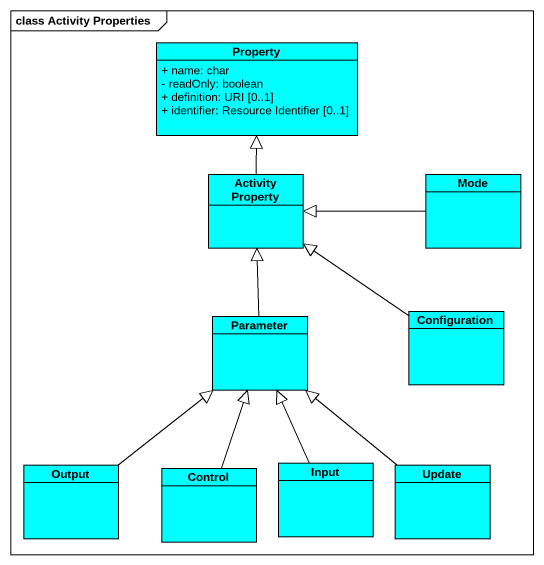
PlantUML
@startuml
mainframe class Activity Properties
hide circle
hide empty members
skinparam classAttributeIconSize 0
class Property #00FFFF {
  + name: char
  - readOnly: boolean
  + definition: URI [0..1]
  + identifier: Resource Identifier [0..1]
}
class "Activity Property" as Activity_Property #00FFFF
class Mode #00FFFF
class Parameter #00FFFF
class Configuration #00FFFF
class Output #00FFFF
class "Control" as Control_ #00FFFF
class Input #00FFFF
class Update #00FFFF
Activity_Property -up-|> Property
Mode -left-|> Activity_Property
Parameter -up-|> Activity_Property
Configuration -up-|> Activity_Property
Output -up-|> Parameter
Control_ -up-|> Parameter
Input -up-|> Parameter
Update -up-|> Parameter
@enduml
